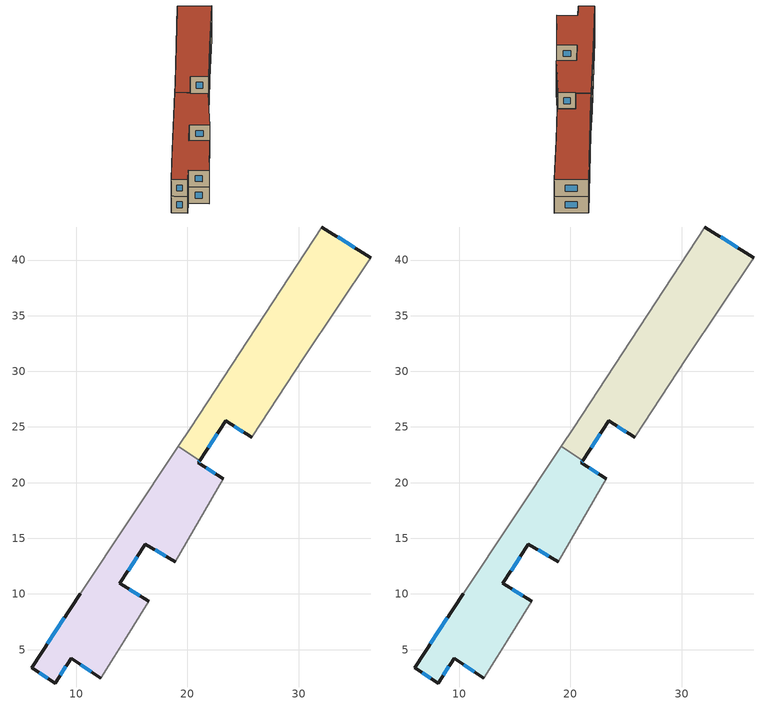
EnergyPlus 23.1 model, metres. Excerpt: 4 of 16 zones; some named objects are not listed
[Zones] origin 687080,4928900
a101378a9d41ec46_F4_dwelling_0
 floor to a101378a9d41ec46_F3_dwelling_1 (EU_floor_Construction): 21.11,21.98 20.99,21.8 23.23,20.33 18.91,12.89 18,13.43 16.67,19.49 19.17,23.25 z12
 floor to a101378a9d41ec46_F3_dwelling_2 (EU_floor_Construction): 16.67,19.49 18,13.43 16.24,14.48 13.95,10.96 16.55,9.33 14.35,5.8 13.43,4.34 12.24,2.42 9.56,4.21 8.13,2 6.02,3.38 10.36,10.02 z12
 wall outside (EU_wall_Construction): 23.23,20.33 20.99,21.8 21.11,21.98 / 16.55,9.33 13.95,10.96 16.24,14.48 18.91,12.89 / 10.36,10.02 6.02,3.38 8.13,2 9.56,4.21 12.24,2.42 z12:15
 wall adiabatic (EU_wall_Construction): 18.91,12.89 23.23,20.33 / 12.24,2.42 13.43,4.34 14.35,5.8 16.55,9.33 / 19.17,23.25 10.36,10.02 z12:15
 wall to a101378a9d41ec46_F4_dwelling_1 (EU_wall_Construction): 21.11,21.98 19.17,23.25 z12:15
 window (EU_Window_Construction): 21.03,21.86 21.07,21.92 / 22.5,20.81 21.71,21.32 / 17.1,13.96 18.04,13.41 / 14.69,12.1 15.49,13.33 / 15.7,9.86 14.79,10.43 / 10.43,3.63 11.36,3 / 8.59,2.72 9.09,3.49 / 6.7,2.93 7.44,2.45 / 8.94,7.86 7.43,5.54 z12.98:14.02
a101378a9d41ec46_F4_dwelling_1
 floor to a101378a9d41ec46_F3_dwelling_0 (EU_floor_Construction): 36.48,40.21 30.46,31.2 27.26,26.33 25.73,33.27 32.07,42.97 z12
 floor to a101378a9d41ec46_F3_dwelling_1 (EU_floor_Construction): 25.73,33.27 27.26,26.33 25.78,24.06 23.43,25.57 21.11,21.98 19.17,23.25 20.3,24.94 z12
 wall outside (EU_wall_Construction): 21.11,21.98 23.43,25.57 25.78,24.06 / 36.48,40.21 32.07,42.97 z12:15
 wall adiabatic (EU_wall_Construction): 25.78,24.06 30.46,31.2 36.48,40.21 / 32.07,42.97 20.3,24.94 19.17,23.25 z12:15
 window (EU_Window_Construction): 24.19,25.08 25.01,24.55 / 21.86,23.15 22.67,24.4 / 35.04,41.11 33.5,42.07 z12.98:14.02
a101378a9d41ec46_F5_dwelling_0
 floor to a101378a9d41ec46_F4_dwelling_0 (EU_floor_Construction): 21.11,21.98 20.99,21.8 23.23,20.33 18.91,12.89 16.24,14.48 13.95,10.96 16.55,9.33 14.35,5.8 13.43,4.34 12.24,2.42 9.56,4.21 8.13,2 6.02,3.38 10.36,10.02 19.17,23.25 z15
 wall outside (EU_wall_Construction): 23.23,20.33 20.99,21.8 21.11,21.98 / 16.55,9.33 13.95,10.96 16.24,14.48 18.91,12.89 / 10.36,10.02 6.02,3.38 8.13,2 9.56,4.21 12.24,2.42 z15:18
 wall adiabatic (EU_wall_Construction): 18.91,12.89 23.23,20.33 / 12.24,2.42 13.43,4.34 14.35,5.8 16.55,9.33 / 19.17,23.25 10.36,10.02 z15:18
 wall to a101378a9d41ec46_F5_dwelling_1 (EU_wall_Construction): 21.11,21.98 19.17,23.25 z15:18
 window (EU_Window_Construction): 21.03,21.86 21.07,21.92 / 22.5,20.81 21.71,21.32 / 17.1,13.96 18.04,13.41 / 14.69,12.1 15.49,13.33 / 15.7,9.86 14.79,10.43 / 10.43,3.63 11.36,3 / 8.59,2.72 9.09,3.49 / 6.7,2.93 7.44,2.45 / 8.94,7.86 7.43,5.54 z15.98:17.02
 roof outside (EU_roof_Construction): 14.35,5.8 16.55,9.33 13.95,10.96 16.24,14.48 18.91,12.89 23.23,20.33 20.99,21.8 21.11,21.98 19.17,23.25 10.36,10.02 6.02,3.38 8.13,2 9.56,4.21 12.24,2.42 13.43,4.34 z18
a101378a9d41ec46_F5_dwelling_1
 floor to a101378a9d41ec46_F4_dwelling_1 (EU_floor_Construction): 36.48,40.21 30.46,31.2 25.78,24.06 23.43,25.57 21.11,21.98 19.17,23.25 20.3,24.94 32.07,42.97 z15
 wall outside (EU_wall_Construction): 21.11,21.98 23.43,25.57 25.78,24.06 / 36.48,40.21 32.07,42.97 z15:18
 wall adiabatic (EU_wall_Construction): 25.78,24.06 30.46,31.2 36.48,40.21 / 32.07,42.97 20.3,24.94 19.17,23.25 z15:18
 window (EU_Window_Construction): 24.19,25.08 25.01,24.55 / 21.86,23.15 22.67,24.4 / 35.04,41.11 33.5,42.07 z15.98:17.02
 roof outside (EU_roof_Construction): 25.78,24.06 30.46,31.2 36.48,40.21 32.07,42.97 20.3,24.94 19.17,23.25 21.11,21.98 23.43,25.57 z18
[Building]
EU S2 Campaign: North Axis=0; Terrain=City; Solar Distribution=FullExterior
[Site:Location]
Bologna: Latitude=44.5; Longitude=11.25; Time Zone=1; Elevation=37
[SizingPeriod:WeatherFileDays]
AnnualSizingPeriod: Begin Month=1; Begin Day of Month=1; End Month=12; End Day of Month=31; Day of Week for Start Day=Monday; Use Weather File Daylight Saving Period=No; Use Weather File Rain and Snow Indicators=No
[MATERIAL]
EU_InternalMass_Material: Roughness=MediumRough; Thickness=0.1; Conductivity=1; Density=1800; Specific Heat=900; Thermal Absorptance=0.9; Solar Absorptance=0.7; Visible Absorptance=0.7
[MATERIAL:NOMASS] Roughness=MediumRough; Thermal Absorptance=0.9; Solar Absorptance=0.7; Visible Absorptance=0.7
Name | Thermal Resistance
EU_wall_NoMass | 0.905828
EU_roof_NoMass | 0.37593
EU_floor_NoMass | 0.67114
[WINDOWMATERIAL:SIMPLEGLAZINGSYSTEM]
EU_Window_SimpleGlazing: UFactor=4.52486; Solar Heat Gain Coefficient=0.85; Visible Transmittance=0.85
[CONSTRUCTION]
EU_wall_Construction: EU_wall_NoMass
EU_roof_Construction: EU_roof_NoMass
EU_floor_Construction: EU_floor_NoMass
EU_InternalMass_Construction: EU_InternalMass_Material
EU_Window_Construction: EU_Window_SimpleGlazing
[ZONE] Type=1; Multiplier=1; Ceiling Height=autocalculate; Floor Area=autocalculate; Part of Total Floor Area=Yes
Name | Volume
a101378a9d41ec46_F4_dwelling_0 | 326.003
a101378a9d41ec46_F5_dwelling_0 | 326.008
a101378a9d41ec46_F4_dwelling_1 | 325.999
a101378a9d41ec46_F5_dwelling_1 | 326
[INTERNALMASS] Construction=EU_InternalMass_Construction
Name | Zone or ZoneList | Surface Area
a101378a9d41ec46_F4_dwelling_0_EU_InternalMass | a101378a9d41ec46_F4_dwelling_0 | 108.669
a101378a9d41ec46_F4_dwelling_1_EU_InternalMass | a101378a9d41ec46_F4_dwelling_1 | 108.667
a101378a9d41ec46_F5_dwelling_0_EU_InternalMass | a101378a9d41ec46_F5_dwelling_0 | 108.669
a101378a9d41ec46_F5_dwelling_1_EU_InternalMass | a101378a9d41ec46_F5_dwelling_1 | 108.667
[OTHEREQUIPMENT] Fuel Type=Electricity; Design Level Calculation Method=Watts/Area; Power per Zone Floor Area=1; Fraction Latent=0; Fraction Radiant=0; Fraction Lost=0; Carbon Dioxide Generation Rate=0; EndUse Subcategory=EU_Step8_InternalGains
Name | Zone or ZoneList or Space or SpaceList | Schedule
EU_Step8_InternalGain_a101378a9d41ec46_F4_dwelling_0_f000 | a101378a9d41ec46_F4_dwelling_0 | EU_Step8_GainSchedule_a101378a9d41ec46_F4_dwelling_0_f000
EU_Step8_InternalGain_a101378a9d41ec46_F4_dwelling_1_f000 | a101378a9d41ec46_F4_dwelling_1 | EU_Step8_GainSchedule_a101378a9d41ec46_F4_dwelling_1_f000
EU_Step8_InternalGain_a101378a9d41ec46_F5_dwelling_0_f000 | a101378a9d41ec46_F5_dwelling_0 | EU_Step8_GainSchedule_a101378a9d41ec46_F5_dwelling_0_f000
EU_Step8_InternalGain_a101378a9d41ec46_F5_dwelling_1_f000 | a101378a9d41ec46_F5_dwelling_1 | EU_Step8_GainSchedule_a101378a9d41ec46_F5_dwelling_1_f000
[ZONEVENTILATION:DESIGNFLOWRATE] Schedule=EU_AlwaysOn; Design Flow Rate Calculation Method=AirChanges/Hour; Air Changes per Hour=0.73129; Ventilation Type=Natural; Fan Pressure Rise=0; Fan Total Efficiency=1; Constant Term Coefficient=1; Temperature Term Coefficient=0; Velocity Term Coefficient=0; Velocity Squared Term Coefficient=0; Minimum Indoor Temperature=-100; Maximum Indoor Temperature=100; Delta Temperature=-100; Minimum Outdoor Temperature=-100; Maximum Outdoor Temperature=100; Maximum Wind Speed=40
Name | Zone or ZoneList or Space or SpaceList
EU_ConstantAir_a101378a9d41ec46_F4_dwelling_0 | a101378a9d41ec46_F4_dwelling_0
EU_ConstantAir_a101378a9d41ec46_F4_dwelling_1 | a101378a9d41ec46_F4_dwelling_1
EU_ConstantAir_a101378a9d41ec46_F5_dwelling_0 | a101378a9d41ec46_F5_dwelling_0
EU_ConstantAir_a101378a9d41ec46_F5_dwelling_1 | a101378a9d41ec46_F5_dwelling_1
[HVACTEMPLATE:ZONE:IDEALLOADSAIRSYSTEM] System Availability Schedule=EU_AlwaysOn; Maximum Heating Supply Air Temperature=50; Minimum Cooling Supply Air Temperature=13; Maximum Heating Supply Air Humidity Ratio=0.0156; Minimum Cooling Supply Air Humidity Ratio=0.0077; Heating Limit=NoLimit; Cooling Limit=NoLimit; Heating Availability Schedule=EU_AlwaysOn; Cooling Availability Schedule=EU_CoolingOff; Dehumidification Control Type=ConstantSensibleHeatRatio; Cooling Sensible Heat Ratio=0.7; Dehumidification Setpoint=60; Humidification Control Type=None; Humidification Setpoint=30; Outdoor Air Method=None; Outdoor Air Flow Rate per Person=0.00944; Outdoor Air Flow Rate per Zone Floor Area=0; Outdoor Air Flow Rate per Zone=0; Demand Controlled Ventilation Type=None; Outdoor Air Economizer Type=NoEconomizer; Heat Recovery Type=None; Sensible Heat Recovery Effectiveness=0.7; Latent Heat Recovery Effectiveness=0.65
Name | Template Thermostat
a101378a9d41ec46_F4_dwelling_0 | EU_HeatOnly_a101378a9d41ec46_F4_dwelling_0
a101378a9d41ec46_F4_dwelling_1 | EU_HeatOnly_a101378a9d41ec46_F4_dwelling_1
a101378a9d41ec46_F5_dwelling_0 | EU_HeatOnly_a101378a9d41ec46_F5_dwelling_0
a101378a9d41ec46_F5_dwelling_1 | EU_HeatOnly_a101378a9d41ec46_F5_dwelling_1
[SIZING:ZONE] Zone Cooling Design Supply Air Temperature Input Method=SupplyAirTemperature; Zone Cooling Design Supply Air Temperature=13; Zone Heating Design Supply Air Temperature Input Method=SupplyAirTemperature; Zone Heating Design Supply Air Temperature=50; Zone Cooling Design Supply Air Humidity Ratio=0.008; Zone Heating Design Supply Air Humidity Ratio=0.008; Cooling Design Air Flow Method=DesignDay; Cooling Design Air Flow Rate=0; Cooling Minimum Air Flow per Zone Floor Area=0.000762; Cooling Minimum Air Flow=0; Cooling Minimum Air Flow Fraction=0.2; Heating Design Air Flow Method=DesignDay; Heating Design Air Flow Rate=0; Heating Maximum Air Flow per Zone Floor Area=0.002032; Heating Maximum Air Flow=0.141576; Heating Maximum Air Flow Fraction=0.3; Account for Dedicated Outdoor Air System=No; Dedicated Outdoor Air System Control Strategy=NeutralSupplyAir; Dedicated Outdoor Air Low Setpoint Temperature for Design=autosize; Dedicated Outdoor Air High Setpoint Temperature for Design=autosize; Zone Load Sizing Method=Sensible Load Only No Latent Load; Zone Latent Cooling Design Supply Air Humidity Ratio Input Method=HumidityRatioDifference; Zone Cooling Design Supply Air Humidity Ratio Difference=0.005; Zone Latent Heating Design Supply Air Humidity Ratio Input Method=HumidityRatioDifference; Zone Humidification Design Supply Air Humidity Ratio Difference=0.005
a101378a9d41ec46_F4_dwelling_0; a101378a9d41ec46_F4_dwelling_1; a101378a9d41ec46_F5_dwelling_0; a101378a9d41ec46_F5_dwelling_1
[SCHEDULE:CONSTANT]
Name | Hourly Value
EU_AlwaysOn | 1
EU_CoolingOff | 0
[SCHEDULE:FILE] Column Number=1; Rows to Skip at Top=0; Number of Hours of Data=8760; Column Separator=Comma; Interpolate to Timestep=No; Minutes per Item=60; Adjust Schedule for Daylight Savings=Yes
Name | File
EU_Step8_GainSchedule_a101378a9d41ec46_F4_dwelling_0_f000 | ../../schedules/a101378a9d41ec46/a101378a9d41ec46_F4_dwelling_0_f000_gain.csv
EU_Step8_GainSchedule_a101378a9d41ec46_F4_dwelling_1_f000 | ../../schedules/a101378a9d41ec46/a101378a9d41ec46_F4_dwelling_1_f000_gain.csv
EU_Step8_GainSchedule_a101378a9d41ec46_F5_dwelling_0_f000 | ../../schedules/a101378a9d41ec46/a101378a9d41ec46_F5_dwelling_0_f000_gain.csv
EU_Step8_GainSchedule_a101378a9d41ec46_F5_dwelling_1_f000 | ../../schedules/a101378a9d41ec46/a101378a9d41ec46_F5_dwelling_1_f000_gain.csv
